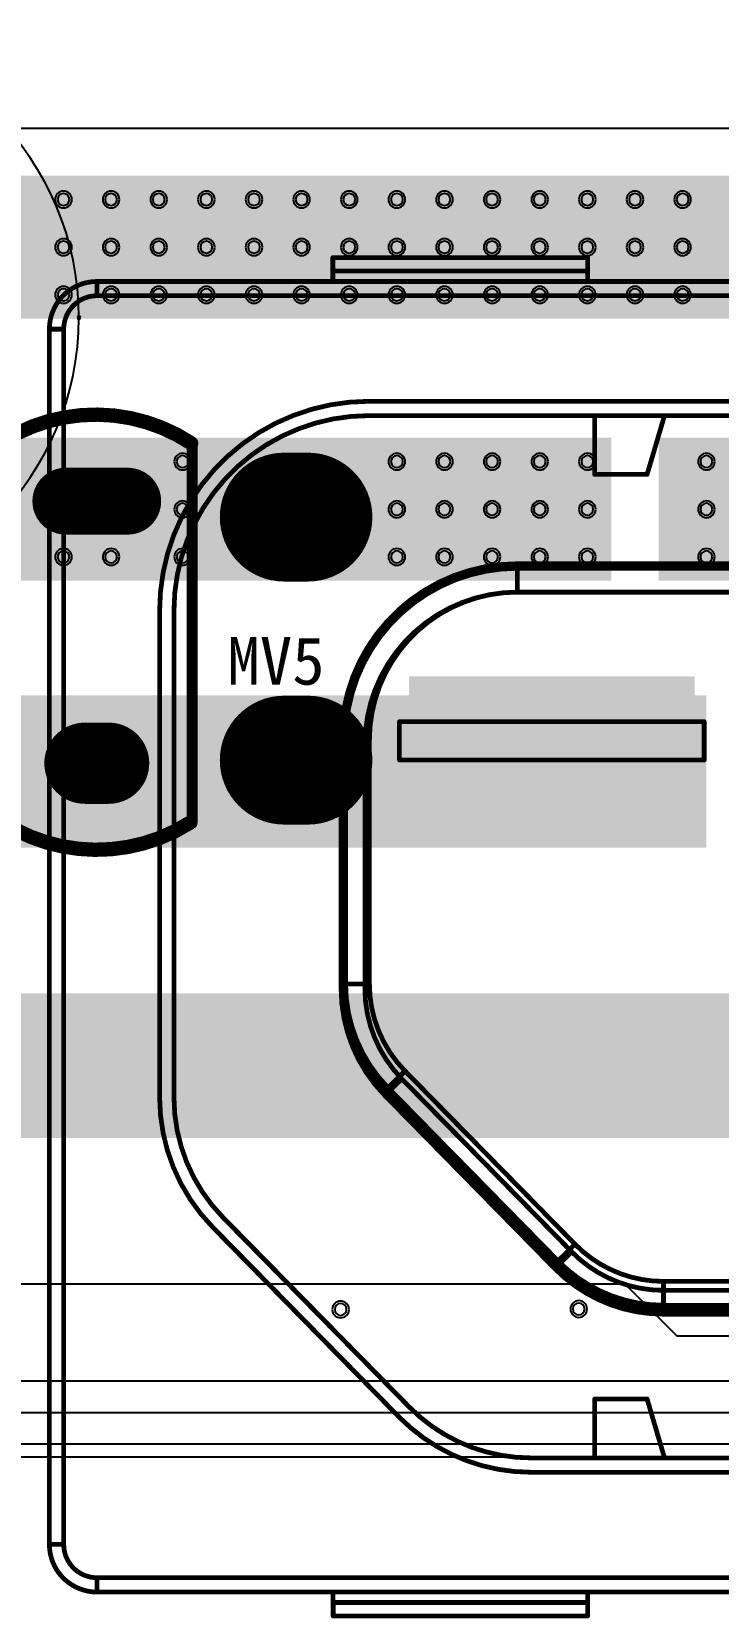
# Model space of a CAD drawing. Header units: inches. Extents: x 32166 to 34772, y 2386 to 4229.
# Drawn here: x 33462.7 to 33525, y 3870.4 to 4014.2 of the extents above; entities that cross this region are included whole.
import ezdxf

# ---------------------------------------------------------------- set-up
doc = ezdxf.new("R2010")
doc.units = ezdxf.units.IN
doc.header["$LTSCALE"] = 0.64311
doc.header["$MEASUREMENT"] = 0
for name, color, linetype in [('KEEPOUTLAYER', 6, 'CONTINUOUS'), ('MULTILAYER', 9, 'CONTINUOUS'), ('TOPLAYER', 1, 'CONTINUOUS'), ('TOPOVERLAY', 2, 'CONTINUOUS'), ('TOPSOLDER', 216, 'CONTINUOUS')]:
    doc.layers.add(name, color=color, linetype=linetype)
doc.styles.get("Standard").update_dxf_attribs({"font": 'txt', "width": 0.8})

msp = doc.modelspace()

# ---------------------------------------------------------------- linework, layer by layer
at = {"layer": 'KEEPOUTLAYER'}
msp.add_line((32893.17, 4005.45), (34340.37, 4005.45), dxfattribs=at)
at = {"layer": 'MULTILAYER'}
for points, const_width in [([(33485.59, 3970.18), (33487.75, 3970.18)], 10.8), ([(33471.4, 3971.63), (33465.78, 3971.63)], 5.18), ([(33485.59, 3948.15), (33487.75, 3948.15)], 10.8), ([(33469.67, 3947.87), (33467.51, 3947.87)], 6.48)]:
    msp.add_lwpolyline(points, dxfattribs=dict(at, const_width=const_width))
for points, const_width in [([(33488.29, 3970.18, 1), (33482.89, 3970.18, 1)], 5.4), ([(33490.45, 3970.18, 1), (33485.05, 3970.18, 1)], 5.4), ([(33465.78, 3972.92, 1), (33465.78, 3970.33, 1)], 2.59), ([(33471.4, 3972.92, 1), (33471.4, 3970.33, 1)], 2.59), ([(33488.29, 3948.15, 1), (33482.89, 3948.15, 1)], 5.4), ([(33490.45, 3948.15, 1), (33485.05, 3948.15, 1)], 5.4), ([(33467.51, 3949.49, 1), (33467.51, 3946.25, 1)], 3.24), ([(33469.67, 3949.49, 1), (33469.67, 3946.25, 1)], 3.24)]:
    msp.add_lwpolyline(points, format="xyb", close=True, dxfattribs=dict(at, const_width=const_width))
for centre, start, end in [((33465.57, 3998.97), 0, 180), ((33469.89, 3998.97), 0, 180), ((33474.21, 3998.97), 0, 180), ((33478.53, 3998.97), 0, 180), ((33482.85, 3998.97), 0, 180), ((33487.17, 3998.97), 0, 180), ((33491.49, 3998.97), 0, 180), ((33495.81, 3998.97), 0, 180), ((33500.13, 3998.97), 0, 180), ((33504.45, 3998.97), 0, 180), ((33508.77, 3998.97), 0, 180), ((33513.09, 3998.97), 0, 180), ((33517.41, 3998.97), 0, 180), ((33521.73, 3998.97), 0, 180), ((33465.57, 3998.97), 180, 0), ((33469.89, 3998.97), 180, 0), ((33474.21, 3998.97), 180, 0), ((33478.53, 3998.97), 180, 0), ((33482.85, 3998.97), 180, 0), ((33487.17, 3998.97), 180, 0), ((33491.49, 3998.97), 180, 0), ((33495.81, 3998.97), 180, 0), ((33500.13, 3998.97), 180, 0), ((33504.45, 3998.97), 180, 0), ((33508.77, 3998.97), 180, 0), ((33513.09, 3998.97), 180, 0), ((33517.41, 3998.97), 180, 0), ((33521.73, 3998.97), 180, 0), ((33465.57, 3994.65), 0, 180), ((33469.89, 3994.65), 0, 180), ((33474.21, 3994.65), 0, 180), ((33478.53, 3994.65), 0, 180), ((33482.85, 3994.65), 0, 180), ((33487.17, 3994.65), 0, 180), ((33491.49, 3994.65), 0, 180), ((33495.81, 3994.65), 0, 180), ((33500.13, 3994.65), 0, 180), ((33504.45, 3994.65), 0, 180), ((33508.77, 3994.65), 0, 180), ((33513.09, 3994.65), 0, 180), ((33517.41, 3994.65), 0, 180), ((33521.73, 3994.65), 0, 180), ((33465.57, 3994.65), 180, 0), ((33469.89, 3994.65), 180, 0), ((33474.21, 3994.65), 180, 0), ((33478.53, 3994.65), 180, 0), ((33482.85, 3994.65), 180, 0), ((33487.17, 3994.65), 180, 0), ((33491.49, 3994.65), 180, 0), ((33495.81, 3994.65), 180, 0), ((33500.13, 3994.65), 180, 0), ((33504.45, 3994.65), 180, 0), ((33508.77, 3994.65), 180, 0), ((33513.09, 3994.65), 180, 0), ((33517.41, 3994.65), 180, 0), ((33521.73, 3994.65), 180, 0), ((33465.57, 3990.33), 0, 180), ((33469.89, 3990.33), 0, 180), ((33474.21, 3990.33), 0, 180), ((33478.53, 3990.33), 0, 180), ((33482.85, 3990.33), 0, 180), ((33487.17, 3990.33), 0, 180), ((33491.49, 3990.33), 0, 180), ((33495.81, 3990.33), 0, 180), ((33500.13, 3990.33), 0, 180), ((33504.45, 3990.33), 0, 180), ((33508.77, 3990.33), 0, 180), ((33513.09, 3990.33), 0, 180), ((33517.41, 3990.33), 0, 180), ((33521.73, 3990.33), 0, 180), ((33465.57, 3990.33), 180, 0), ((33469.89, 3990.33), 180, 0), ((33474.21, 3990.33), 180, 0), ((33478.53, 3990.33), 180, 0), ((33482.85, 3990.33), 180, 0), ((33487.17, 3990.33), 180, 0), ((33491.49, 3990.33), 180, 0), ((33495.81, 3990.33), 180, 0), ((33500.13, 3990.33), 180, 0), ((33504.45, 3990.33), 180, 0), ((33508.77, 3990.33), 180, 0), ((33513.09, 3990.33), 180, 0), ((33517.41, 3990.33), 180, 0), ((33521.73, 3990.33), 180, 0), ((33476.37, 3975.21), 0, 180), ((33476.37, 3975.21), 180, 0), ((33495.81, 3975.21), 0, 180), ((33495.81, 3975.21), 180, 0), ((33500.13, 3975.21), 0, 180), ((33500.13, 3975.21), 180, 0), ((33504.45, 3975.21), 0, 180), ((33504.45, 3975.21), 180, 0), ((33508.77, 3975.21), 0, 180), ((33508.77, 3975.21), 180, 0), ((33513.09, 3975.21), 0, 180), ((33513.09, 3975.21), 180, 0), ((33523.89, 3975.21), 0, 180), ((33523.89, 3975.21), 180, 0), ((33476.37, 3970.89), 0, 180), ((33476.37, 3970.89), 180, 0), ((33495.81, 3970.89), 0, 180), ((33495.81, 3970.89), 180, 0), ((33500.13, 3970.89), 0, 180), ((33500.13, 3970.89), 180, 0), ((33504.45, 3970.89), 0, 180), ((33504.45, 3970.89), 180, 0), ((33508.77, 3970.89), 0, 180), ((33508.77, 3970.89), 180, 0), ((33513.09, 3970.89), 0, 180), ((33513.09, 3970.89), 180, 0), ((33523.89, 3970.89), 0, 180), ((33523.89, 3970.89), 180, 0), ((33465.57, 3966.57), 0, 180), ((33465.57, 3966.57), 180, 0), ((33469.89, 3966.57), 0, 180), ((33469.89, 3966.57), 180, 0), ((33476.37, 3966.57), 0, 180), ((33476.37, 3966.57), 180, 0), ((33495.81, 3966.57), 0, 180), ((33495.81, 3966.57), 180, 0), ((33500.13, 3966.57), 0, 180), ((33500.13, 3966.57), 180, 0), ((33504.45, 3966.57), 0, 180), ((33504.45, 3966.57), 180, 0), ((33508.77, 3966.57), 0, 180), ((33508.77, 3966.57), 180, 0), ((33513.09, 3966.57), 0, 180), ((33513.09, 3966.57), 180, 0), ((33523.89, 3966.57), 0, 180), ((33523.89, 3966.57), 180, 0), ((33490.71, 3898.36), 0, 180), ((33512.31, 3898.4), 0, 180), ((33490.71, 3898.36), 180, 0), ((33512.31, 3898.4), 180, 0)]:
    msp.add_arc(centre, 0.54, start, end, dxfattribs=at)
msp.add_solid([(33522.4, 3955.3), (33497.34, 3955.3), (33522.4, 3944.5), (33497.34, 3944.5)], dxfattribs=at)
at = {"layer": 'TOPLAYER'}
for p, q in [((33409.32, 3900.69), (33516.5, 3900.69)), ((33516.5, 3900.69), (33521.21, 3895.98)), ((33521.21, 3895.98), (33557.37, 3895.98)), ((33564.02, 3891.85), (33436.56, 3891.85)), ((33435.39, 3889.01), (33577.74, 3889.01)), ((33437.79, 3886.18), (33576.36, 3886.18)), ((33576.16, 3884.97), (33445.87, 3884.97))]:
    msp.add_line(p, q, dxfattribs=at)
for points, const_width in [([(33485.59, 3970.18), (33487.75, 3970.18)], 10.8), ([(33471.4, 3971.63), (33465.78, 3971.63)], 5.18), ([(33485.59, 3948.15), (33487.75, 3948.15)], 10.8), ([(33469.67, 3947.87), (33467.51, 3947.87)], 6.48)]:
    msp.add_lwpolyline(points, dxfattribs=dict(at, const_width=const_width))
for points, const_width in [([(33488.29, 3970.18, 1), (33482.89, 3970.18, 1)], 5.4), ([(33490.45, 3970.18, 1), (33485.05, 3970.18, 1)], 5.4), ([(33465.78, 3972.92, 1), (33465.78, 3970.33, 1)], 2.59), ([(33471.4, 3972.92, 1), (33471.4, 3970.33, 1)], 2.59), ([(33488.29, 3948.15, 1), (33482.89, 3948.15, 1)], 5.4), ([(33490.45, 3948.15, 1), (33485.05, 3948.15, 1)], 5.4), ([(33467.51, 3949.49, 1), (33467.51, 3946.25, 1)], 3.24), ([(33469.67, 3949.49, 1), (33469.67, 3946.25, 1)], 3.24)]:
    msp.add_lwpolyline(points, format="xyb", close=True, dxfattribs=dict(at, const_width=const_width))
for centre, start, end in [((33465.57, 3998.97), 0, 180), ((33469.89, 3998.97), 0, 180), ((33474.21, 3998.97), 0, 180), ((33478.53, 3998.97), 0, 180), ((33482.85, 3998.97), 0, 180), ((33487.17, 3998.97), 0, 180), ((33491.49, 3998.97), 0, 180), ((33495.81, 3998.97), 0, 180), ((33500.13, 3998.97), 0, 180), ((33504.45, 3998.97), 0, 180), ((33508.77, 3998.97), 0, 180), ((33513.09, 3998.97), 0, 180), ((33517.41, 3998.97), 0, 180), ((33521.73, 3998.97), 0, 180), ((33465.57, 3998.97), 180, 0), ((33469.89, 3998.97), 180, 0), ((33474.21, 3998.97), 180, 0), ((33478.53, 3998.97), 180, 0), ((33482.85, 3998.97), 180, 0), ((33487.17, 3998.97), 180, 0), ((33491.49, 3998.97), 180, 0), ((33495.81, 3998.97), 180, 0), ((33500.13, 3998.97), 180, 0), ((33504.45, 3998.97), 180, 0), ((33508.77, 3998.97), 180, 0), ((33513.09, 3998.97), 180, 0), ((33517.41, 3998.97), 180, 0), ((33521.73, 3998.97), 180, 0), ((33465.57, 3994.65), 0, 180), ((33469.89, 3994.65), 0, 180), ((33474.21, 3994.65), 0, 180), ((33478.53, 3994.65), 0, 180), ((33482.85, 3994.65), 0, 180), ((33487.17, 3994.65), 0, 180), ((33491.49, 3994.65), 0, 180), ((33495.81, 3994.65), 0, 180), ((33500.13, 3994.65), 0, 180), ((33504.45, 3994.65), 0, 180), ((33508.77, 3994.65), 0, 180), ((33513.09, 3994.65), 0, 180), ((33517.41, 3994.65), 0, 180), ((33521.73, 3994.65), 0, 180), ((33465.57, 3994.65), 180, 0), ((33469.89, 3994.65), 180, 0), ((33474.21, 3994.65), 180, 0), ((33478.53, 3994.65), 180, 0), ((33482.85, 3994.65), 180, 0), ((33487.17, 3994.65), 180, 0), ((33491.49, 3994.65), 180, 0), ((33495.81, 3994.65), 180, 0), ((33500.13, 3994.65), 180, 0), ((33504.45, 3994.65), 180, 0), ((33508.77, 3994.65), 180, 0), ((33513.09, 3994.65), 180, 0), ((33517.41, 3994.65), 180, 0), ((33521.73, 3994.65), 180, 0), ((33465.57, 3990.33), 0, 180), ((33469.89, 3990.33), 0, 180), ((33474.21, 3990.33), 0, 180), ((33478.53, 3990.33), 0, 180), ((33482.85, 3990.33), 0, 180), ((33487.17, 3990.33), 0, 180), ((33491.49, 3990.33), 0, 180), ((33495.81, 3990.33), 0, 180), ((33500.13, 3990.33), 0, 180), ((33504.45, 3990.33), 0, 180), ((33508.77, 3990.33), 0, 180), ((33513.09, 3990.33), 0, 180), ((33517.41, 3990.33), 0, 180), ((33521.73, 3990.33), 0, 180), ((33465.57, 3990.33), 180, 0), ((33469.89, 3990.33), 180, 0), ((33474.21, 3990.33), 180, 0), ((33478.53, 3990.33), 180, 0), ((33482.85, 3990.33), 180, 0), ((33487.17, 3990.33), 180, 0), ((33491.49, 3990.33), 180, 0), ((33495.81, 3990.33), 180, 0), ((33500.13, 3990.33), 180, 0), ((33504.45, 3990.33), 180, 0), ((33508.77, 3990.33), 180, 0), ((33513.09, 3990.33), 180, 0), ((33517.41, 3990.33), 180, 0), ((33521.73, 3990.33), 180, 0), ((33476.37, 3975.21), 0, 180), ((33476.37, 3975.21), 180, 0), ((33495.81, 3975.21), 0, 180), ((33495.81, 3975.21), 180, 0), ((33500.13, 3975.21), 0, 180), ((33500.13, 3975.21), 180, 0), ((33504.45, 3975.21), 0, 180), ((33504.45, 3975.21), 180, 0), ((33508.77, 3975.21), 0, 180), ((33508.77, 3975.21), 180, 0), ((33513.09, 3975.21), 0, 180), ((33513.09, 3975.21), 180, 0), ((33523.89, 3975.21), 0, 180), ((33523.89, 3975.21), 180, 0), ((33476.37, 3970.89), 0, 180), ((33476.37, 3970.89), 180, 0), ((33495.81, 3970.89), 0, 180), ((33495.81, 3970.89), 180, 0), ((33500.13, 3970.89), 0, 180), ((33500.13, 3970.89), 180, 0), ((33504.45, 3970.89), 0, 180), ((33504.45, 3970.89), 180, 0), ((33508.77, 3970.89), 0, 180), ((33508.77, 3970.89), 180, 0), ((33513.09, 3970.89), 0, 180), ((33513.09, 3970.89), 180, 0), ((33523.89, 3970.89), 0, 180), ((33523.89, 3970.89), 180, 0), ((33465.57, 3966.57), 0, 180), ((33465.57, 3966.57), 180, 0), ((33469.89, 3966.57), 0, 180), ((33469.89, 3966.57), 180, 0), ((33476.37, 3966.57), 0, 180), ((33476.37, 3966.57), 180, 0), ((33495.81, 3966.57), 0, 180), ((33495.81, 3966.57), 180, 0), ((33500.13, 3966.57), 0, 180), ((33500.13, 3966.57), 180, 0), ((33504.45, 3966.57), 0, 180), ((33504.45, 3966.57), 180, 0), ((33508.77, 3966.57), 0, 180), ((33508.77, 3966.57), 180, 0), ((33513.09, 3966.57), 0, 180), ((33513.09, 3966.57), 180, 0), ((33523.89, 3966.57), 0, 180), ((33523.89, 3966.57), 180, 0), ((33490.71, 3898.36), 0, 180), ((33512.31, 3898.4), 0, 180), ((33490.71, 3898.36), 180, 0), ((33512.31, 3898.4), 180, 0)]:
    msp.add_arc(centre, 0.54, start, end, dxfattribs=at)
for points in [[(33141.57, 3988.17), (33614.61, 3988.17), (33141.57, 4001.13), (33614.61, 4001.13)], [(33128.61, 3964.41), (33515.25, 3964.41), (33128.61, 3977.37), (33515.25, 3977.37)], [(33519.57, 3964.41), (34104.93, 3964.41), (33519.57, 3977.37), (34104.93, 3977.37)], [(33522.4, 3955.3), (33497.34, 3955.3), (33522.4, 3944.5), (33497.34, 3944.5)], [(33446.13, 3940.65), (33523.89, 3940.65), (33446.13, 3953.61), (33523.89, 3953.61)], [(33374.42, 3913.91), (33706.84, 3913.91), (33374.42, 3927), (33706.84, 3927)]]:
    msp.add_solid(points, dxfattribs=at)
at = {"layer": 'TOPOVERLAY'}
for points, const_width in [([(33490, 3991.54), (33490, 3993.7)], 0.432), ([(33490, 3993.7), (33513.11, 3993.7)], 0.432), ([(33513.11, 3991.54), (33513.11, 3993.7)], 0.432), ([(33490, 3992.49), (33513.11, 3992.49)], 0.432), ([(33468.61, 3990.25), (33468.61, 3991.54)], 0.432), ([(33468.61, 3991.54), (33611.6, 3991.54)], 0.432), ([(33468.61, 3990.25), (33611.6, 3990.25)], 0.432), ([(33464.29, 3877.06), (33464.29, 3987.22)], 0.432), ([(33464.29, 3987.22), (33465.59, 3987.22)], 0.432), ([(33465.59, 3877.06), (33465.59, 3987.22)], 0.432), ([(33493.28, 3980.68), (33586.94, 3980.68)], 0.432), ([(33493.28, 3979.38), (33586.94, 3979.38)], 0.432), ([(33513.76, 3974.05), (33513.76, 3979.32)], 0.432), ([(33518.51, 3974.05), (33520.07, 3979.32)], 0.432), ([(33477.23, 3942.43), (33477.23, 3976.88)], 0.994), ([(33513.76, 3974.05), (33518.51, 3974.05)], 0.432), ([(33506.74, 3963.38), (33506.74, 3965.95)], 0.432), ([(33506.74, 3965.95), (33573.48, 3965.95)], 0.432), ([(33506.74, 3965.54), (33573.48, 3965.54)], 0.432), ([(33506.74, 3963.38), (33506.74, 3965.54)], 0.432), ([(33506.74, 3965.54), (33573.48, 3965.54)], 0.432), ([(33506.74, 3963.38), (33573.48, 3963.38)], 0.432), ([(33506.74, 3963.38), (33573.48, 3963.38)], 0.432), ([(33474.29, 3917.59), (33474.29, 3961.69)], 0.432), ([(33475.59, 3917.59), (33475.59, 3961.69)], 0.432), ([(33496.04, 3948.17), (33496.04, 3951.63)], 0.432), ([(33496.04, 3951.63), (33523.69, 3951.63)], 0.432), ([(33523.69, 3948.17), (33523.69, 3951.63)], 0.432), ([(33490.75, 3927.86), (33490.75, 3949.96)], 0.432), ([(33490.75, 3949.96), (33493.32, 3949.96)], 0.432), ([(33490.75, 3927.44), (33490.75, 3949.55)], 0.432), ([(33490.75, 3949.55), (33492.91, 3949.55)], 0.432), ([(33491.16, 3927.86), (33491.16, 3949.96)], 0.432), ([(33492.91, 3927.44), (33492.91, 3949.55)], 0.432), ([(33493.32, 3927.86), (33493.32, 3949.96)], 0.432), ([(33496.04, 3948.17), (33523.69, 3948.17)], 0.432), ([(33490.75, 3927.86), (33493.32, 3927.86)], 0.432), ([(33494.72, 3918.17), (33496.55, 3919.97)], 0.432), ([(33494.72, 3917.75), (33496.26, 3919.26)], 0.432), ([(33496.26, 3919.26), (33511.67, 3903.58)], 0.432), ([(33496.55, 3919.97), (33511.97, 3904.27)], 0.432), ([(33494.72, 3918.17), (33510.14, 3902.47)], 0.432), ([(33494.72, 3917.75), (33510.13, 3902.06)], 0.432), ([(33495.01, 3918.46), (33510.43, 3902.76)], 0.432), ([(33479.12, 3905.8), (33495.98, 3888.64)], 0.432), ([(33480.04, 3906.7), (33496.9, 3889.55)], 0.432), ([(33510.13, 3902.06), (33511.67, 3903.58)], 0.432), ([(33510.14, 3902.47), (33511.97, 3904.27)], 0.432), ([(33519.99, 3897.93), (33519.99, 3900.09)], 0.432), ([(33519.99, 3900.09), (33560.23, 3900.09)], 0.432), ([(33520, 3898.34), (33520, 3900.9)], 0.432), ([(33520, 3900.9), (33560.21, 3900.9)], 0.432), ([(33520, 3898.74), (33560.21, 3898.74)], 0.432), ([(33519.99, 3897.93), (33560.23, 3897.93)], 0.432), ([(33520, 3898.34), (33560.21, 3898.34)], 0.432), ([(33513.76, 3884.96), (33513.76, 3890.24)], 0.432), ([(33513.76, 3890.24), (33518.51, 3890.24)], 0.432), ([(33518.51, 3890.24), (33520.07, 3884.96)], 0.432), ([(33507.98, 3884.9), (33572.23, 3884.9)], 0.432), ([(33507.98, 3883.6), (33572.23, 3883.6)], 0.432), ([(33464.29, 3877.06), (33465.59, 3877.06)], 0.432), ([(33468.61, 3874.04), (33611.6, 3874.04)], 0.432), ([(33468.61, 3872.74), (33468.61, 3874.04)], 0.432), ([(33468.61, 3872.74), (33611.6, 3872.74)], 0.432), ([(33490.02, 3871.79), (33490.02, 3872.74)], 0.432), ([(33513.11, 3870.58), (33513.11, 3872.74)], 0.432), ([(33490.02, 3871.79), (33513.11, 3871.79)], 0.432), ([(33490.03, 3870.58), (33490.03, 3871.79)], 0.432), ([(33490.03, 3870.58), (33513.11, 3870.58)], 0.432)]:
    msp.add_lwpolyline(points, dxfattribs=dict(at, const_width=const_width))
for points, const_width in [([(33489.89, 3993.7, 1), (33490.1, 3993.7, 1)], 0.216), ([(33489.89, 3993.7, 1), (33490.1, 3993.7, 1)], 0.216), ([(33513, 3993.7, 1), (33513.22, 3993.7, 1)], 0.216), ([(33513, 3993.7, 1), (33513.22, 3993.7, 1)], 0.216), ([(33489.89, 3992.49, 1), (33490.1, 3992.49, 1)], 0.216), ([(33513, 3992.49, 1), (33513.22, 3992.49, 1)], 0.216), ([(33468.5, 3991.54, 1), (33468.72, 3991.54, 1)], 0.216), ([(33468.5, 3991.54, 1), (33468.72, 3991.54, 1)], 0.216), ([(33468.5, 3991.54, 1), (33468.72, 3991.54, 1)], 0.216), ([(33489.89, 3991.54, 1), (33490.1, 3991.54, 1)], 0.216), ([(33513, 3991.54, 1), (33513.22, 3991.54, 1)], 0.216), ([(33468.5, 3990.25, 1), (33468.72, 3990.25, 1)], 0.216), ([(33468.5, 3990.25, 1), (33468.72, 3990.25, 1)], 0.216), ([(33468.5, 3990.25, 1), (33468.72, 3990.25, 1)], 0.216), ([(33464.18, 3987.22, 1), (33464.4, 3987.22, 1)], 0.216), ([(33464.18, 3987.22, 1), (33464.4, 3987.22, 1)], 0.216), ([(33464.18, 3987.22, 1), (33464.4, 3987.22, 1)], 0.216), ([(33465.48, 3987.22, 1), (33465.69, 3987.22, 1)], 0.216), ([(33465.48, 3987.22, 1), (33465.69, 3987.22, 1)], 0.216), ([(33465.48, 3987.22, 1), (33465.69, 3987.22, 1)], 0.216), ([(33493.17, 3980.68, 1), (33493.39, 3980.68, 1)], 0.216), ([(33493.17, 3980.68, 1), (33493.39, 3980.68, 1)], 0.216), ([(33493.17, 3979.38, 1), (33493.39, 3979.38, 1)], 0.216), ([(33493.17, 3979.38, 1), (33493.39, 3979.38, 1)], 0.216), ([(33513.65, 3979.32, 1), (33513.86, 3979.32, 1)], 0.216), ([(33519.96, 3979.32, 1), (33520.18, 3979.32, 1)], 0.216), ([(33477.15, 3977.2, 1), (33477.15, 3976.55, 1)], 0.648), ([(33477.23, 3977.13, 1), (33477.23, 3976.63, 1)], 0.497), ([(33513.65, 3974.05, 1), (33513.86, 3974.05, 1)], 0.216), ([(33513.65, 3974.05, 1), (33513.86, 3974.05, 1)], 0.216), ([(33518.4, 3974.05, 1), (33518.62, 3974.05, 1)], 0.216), ([(33518.4, 3974.05, 1), (33518.62, 3974.05, 1)], 0.216), ([(33506.63, 3965.95, 1), (33506.84, 3965.95, 1)], 0.216), ([(33506.63, 3965.95, 1), (33506.84, 3965.95, 1)], 0.216), ([(33506.63, 3965.95, 1), (33506.84, 3965.95, 1)], 0.216), ([(33506.63, 3965.54, 1), (33506.84, 3965.54, 1)], 0.216), ([(33506.63, 3965.54, 1), (33506.84, 3965.54, 1)], 0.216), ([(33506.63, 3965.54, 1), (33506.84, 3965.54, 1)], 0.216), ([(33506.63, 3965.54, 1), (33506.84, 3965.54, 1)], 0.216), ([(33506.63, 3965.54, 1), (33506.84, 3965.54, 1)], 0.216), ([(33506.63, 3963.38, 1), (33506.84, 3963.38, 1)], 0.216), ([(33506.63, 3963.38, 1), (33506.84, 3963.38, 1)], 0.216), ([(33506.63, 3963.38, 1), (33506.84, 3963.38, 1)], 0.216), ([(33506.63, 3963.38, 1), (33506.84, 3963.38, 1)], 0.216), ([(33506.63, 3963.38, 1), (33506.84, 3963.38, 1)], 0.216), ([(33506.63, 3963.38, 1), (33506.84, 3963.38, 1)], 0.216), ([(33474.18, 3961.69, 1), (33474.4, 3961.69, 1)], 0.216), ([(33474.18, 3961.69, 1), (33474.4, 3961.69, 1)], 0.216), ([(33475.48, 3961.69, 1), (33475.69, 3961.69, 1)], 0.216), ([(33475.48, 3961.69, 1), (33475.69, 3961.69, 1)], 0.216), ([(33495.94, 3951.63, 1), (33496.15, 3951.63, 1)], 0.216), ([(33495.94, 3951.63, 1), (33496.15, 3951.63, 1)], 0.216), ([(33523.58, 3951.63, 1), (33523.8, 3951.63, 1)], 0.216), ([(33523.58, 3951.63, 1), (33523.8, 3951.63, 1)], 0.216), ([(33490.64, 3949.96, 1), (33490.86, 3949.96, 1)], 0.216), ([(33490.64, 3949.96, 1), (33490.86, 3949.96, 1)], 0.216), ([(33490.64, 3949.96, 1), (33490.86, 3949.96, 1)], 0.216), ([(33490.64, 3949.55, 1), (33490.86, 3949.55, 1)], 0.216), ([(33490.64, 3949.55, 1), (33490.86, 3949.55, 1)], 0.216), ([(33490.64, 3949.55, 1), (33490.86, 3949.55, 1)], 0.216), ([(33491.05, 3949.96, 1), (33491.27, 3949.96, 1)], 0.216), ([(33491.05, 3949.96, 1), (33491.27, 3949.96, 1)], 0.216), ([(33492.8, 3949.55, 1), (33493.02, 3949.55, 1)], 0.216), ([(33492.8, 3949.55, 1), (33493.02, 3949.55, 1)], 0.216), ([(33492.8, 3949.55, 1), (33493.02, 3949.55, 1)], 0.216), ([(33493.21, 3949.96, 1), (33493.43, 3949.96, 1)], 0.216), ([(33493.21, 3949.96, 1), (33493.43, 3949.96, 1)], 0.216), ([(33493.21, 3949.96, 1), (33493.43, 3949.96, 1)], 0.216), ([(33495.94, 3948.17, 1), (33496.15, 3948.17, 1)], 0.216), ([(33495.94, 3948.17, 1), (33496.15, 3948.17, 1)], 0.216), ([(33523.58, 3948.17, 1), (33523.8, 3948.17, 1)], 0.216), ([(33523.58, 3948.17, 1), (33523.8, 3948.17, 1)], 0.216), ([(33476.96, 3942.75, 1), (33476.96, 3942.1, 1)], 0.648), ([(33477.23, 3942.67, 1), (33477.23, 3942.18, 1)], 0.497), ([(33490.64, 3927.86, 1), (33490.86, 3927.86, 1)], 0.216), ([(33490.64, 3927.86, 1), (33490.86, 3927.86, 1)], 0.216), ([(33490.64, 3927.86, 1), (33490.86, 3927.86, 1)], 0.216), ([(33490.64, 3927.44, 1), (33490.86, 3927.44, 1)], 0.216), ([(33490.64, 3927.44, 1), (33490.86, 3927.44, 1)], 0.216), ([(33491.05, 3927.86, 1), (33491.27, 3927.86, 1)], 0.216), ([(33491.05, 3927.86, 1), (33491.27, 3927.86, 1)], 0.216), ([(33492.8, 3927.44, 1), (33493.02, 3927.44, 1)], 0.216), ([(33492.8, 3927.44, 1), (33493.02, 3927.44, 1)], 0.216), ([(33493.21, 3927.86, 1), (33493.43, 3927.86, 1)], 0.216), ([(33493.21, 3927.86, 1), (33493.43, 3927.86, 1)], 0.216), ([(33493.21, 3927.86, 1), (33493.43, 3927.86, 1)], 0.216), ([(33496.15, 3919.26, 1), (33496.36, 3919.26, 1)], 0.216), ([(33496.15, 3919.26, 1), (33496.36, 3919.26, 1)], 0.216), ([(33496.15, 3919.26, 1), (33496.36, 3919.26, 1)], 0.216), ([(33496.44, 3919.97, 1), (33496.65, 3919.97, 1)], 0.216), ([(33496.44, 3919.97, 1), (33496.65, 3919.97, 1)], 0.216), ([(33496.44, 3919.97, 1), (33496.65, 3919.97, 1)], 0.216), ([(33474.18, 3917.59, 1), (33474.4, 3917.59, 1)], 0.216), ([(33474.18, 3917.59, 1), (33474.4, 3917.59, 1)], 0.216), ([(33475.48, 3917.59, 1), (33475.69, 3917.59, 1)], 0.216), ([(33475.48, 3917.59, 1), (33475.69, 3917.59, 1)], 0.216), ([(33494.61, 3918.17, 1), (33494.82, 3918.17, 1)], 0.216), ([(33494.61, 3918.17, 1), (33494.82, 3918.17, 1)], 0.216), ([(33494.61, 3918.17, 1), (33494.82, 3918.17, 1)], 0.216), ([(33494.61, 3917.75, 1), (33494.82, 3917.75, 1)], 0.216), ([(33494.61, 3917.75, 1), (33494.82, 3917.75, 1)], 0.216), ([(33494.61, 3917.75, 1), (33494.82, 3917.75, 1)], 0.216), ([(33494.9, 3918.46, 1), (33495.11, 3918.46, 1)], 0.216), ([(33494.9, 3918.46, 1), (33495.11, 3918.46, 1)], 0.216), ([(33479.01, 3905.8, 1), (33479.22, 3905.8, 1)], 0.216), ([(33479.01, 3905.8, 1), (33479.22, 3905.8, 1)], 0.216), ([(33479.93, 3906.7, 1), (33480.15, 3906.7, 1)], 0.216), ([(33479.93, 3906.7, 1), (33480.15, 3906.7, 1)], 0.216), ([(33511.56, 3903.58, 1), (33511.77, 3903.58, 1)], 0.216), ([(33511.56, 3903.58, 1), (33511.77, 3903.58, 1)], 0.216), ([(33511.56, 3903.58, 1), (33511.77, 3903.58, 1)], 0.216), ([(33511.87, 3904.27, 1), (33512.08, 3904.27, 1)], 0.216), ([(33511.87, 3904.27, 1), (33512.08, 3904.27, 1)], 0.216), ([(33511.87, 3904.27, 1), (33512.08, 3904.27, 1)], 0.216), ([(33510.02, 3902.06, 1), (33510.23, 3902.06, 1)], 0.216), ([(33510.02, 3902.06, 1), (33510.23, 3902.06, 1)], 0.216), ([(33510.02, 3902.06, 1), (33510.23, 3902.06, 1)], 0.216), ([(33510.03, 3902.47, 1), (33510.25, 3902.47, 1)], 0.216), ([(33510.03, 3902.47, 1), (33510.25, 3902.47, 1)], 0.216), ([(33510.03, 3902.47, 1), (33510.25, 3902.47, 1)], 0.216), ([(33510.33, 3902.76, 1), (33510.54, 3902.76, 1)], 0.216), ([(33510.33, 3902.76, 1), (33510.54, 3902.76, 1)], 0.216), ([(33519.88, 3900.09, 1), (33520.09, 3900.09, 1)], 0.216), ([(33519.88, 3900.09, 1), (33520.09, 3900.09, 1)], 0.216), ([(33519.88, 3900.09, 1), (33520.09, 3900.09, 1)], 0.216), ([(33519.89, 3900.9, 1), (33520.11, 3900.9, 1)], 0.216), ([(33519.89, 3900.9, 1), (33520.11, 3900.9, 1)], 0.216), ([(33519.89, 3900.9, 1), (33520.11, 3900.9, 1)], 0.216), ([(33519.89, 3898.74, 1), (33520.11, 3898.74, 1)], 0.216), ([(33519.89, 3898.74, 1), (33520.11, 3898.74, 1)], 0.216), ([(33519.88, 3897.93, 1), (33520.09, 3897.93, 1)], 0.216), ([(33519.88, 3897.93, 1), (33520.09, 3897.93, 1)], 0.216), ([(33519.88, 3897.93, 1), (33520.09, 3897.93, 1)], 0.216), ([(33519.89, 3898.34, 1), (33520.11, 3898.34, 1)], 0.216), ([(33519.89, 3898.34, 1), (33520.11, 3898.34, 1)], 0.216), ([(33519.89, 3898.34, 1), (33520.11, 3898.34, 1)], 0.216), ([(33513.65, 3890.24, 1), (33513.86, 3890.24, 1)], 0.216), ([(33513.65, 3890.24, 1), (33513.86, 3890.24, 1)], 0.216), ([(33518.4, 3890.24, 1), (33518.62, 3890.24, 1)], 0.216), ([(33518.4, 3890.24, 1), (33518.62, 3890.24, 1)], 0.216), ([(33495.87, 3888.64, 1), (33496.09, 3888.64, 1)], 0.216), ([(33495.87, 3888.64, 1), (33496.09, 3888.64, 1)], 0.216), ([(33496.79, 3889.55, 1), (33497.01, 3889.55, 1)], 0.216), ([(33496.79, 3889.55, 1), (33497.01, 3889.55, 1)], 0.216), ([(33507.87, 3884.9, 1), (33508.09, 3884.9, 1)], 0.216), ([(33507.87, 3884.9, 1), (33508.09, 3884.9, 1)], 0.216), ([(33513.65, 3884.96, 1), (33513.86, 3884.96, 1)], 0.216), ([(33519.96, 3884.96, 1), (33520.18, 3884.96, 1)], 0.216), ([(33507.87, 3883.6, 1), (33508.09, 3883.6, 1)], 0.216), ([(33507.87, 3883.6, 1), (33508.09, 3883.6, 1)], 0.216), ([(33464.18, 3877.06, 1), (33464.4, 3877.06, 1)], 0.216), ([(33464.18, 3877.06, 1), (33464.4, 3877.06, 1)], 0.216), ([(33464.18, 3877.06, 1), (33464.4, 3877.06, 1)], 0.216), ([(33465.48, 3877.06, 1), (33465.69, 3877.06, 1)], 0.216), ([(33465.48, 3877.06, 1), (33465.69, 3877.06, 1)], 0.216), ([(33465.48, 3877.06, 1), (33465.69, 3877.06, 1)], 0.216), ([(33468.5, 3874.04, 1), (33468.72, 3874.04, 1)], 0.216), ([(33468.5, 3874.04, 1), (33468.72, 3874.04, 1)], 0.216), ([(33468.5, 3874.04, 1), (33468.72, 3874.04, 1)], 0.216), ([(33468.5, 3872.74, 1), (33468.72, 3872.74, 1)], 0.216), ([(33468.5, 3872.74, 1), (33468.72, 3872.74, 1)], 0.216), ([(33468.5, 3872.74, 1), (33468.72, 3872.74, 1)], 0.216), ([(33489.91, 3872.74, 1), (33490.13, 3872.74, 1)], 0.216), ([(33513, 3872.74, 1), (33513.22, 3872.74, 1)], 0.216), ([(33489.91, 3871.79, 1), (33490.13, 3871.79, 1)], 0.216), ([(33489.91, 3871.79, 1), (33490.13, 3871.79, 1)], 0.216), ([(33489.92, 3871.79, 1), (33490.13, 3871.79, 1)], 0.216), ([(33513, 3871.79, 1), (33513.22, 3871.79, 1)], 0.216), ([(33489.92, 3870.58, 1), (33490.13, 3870.58, 1)], 0.216), ([(33489.92, 3870.58, 1), (33490.13, 3870.58, 1)], 0.216), ([(33513, 3870.58, 1), (33513.22, 3870.58, 1)], 0.216), ([(33513, 3870.58, 1), (33513.22, 3870.58, 1)], 0.216)]:
    msp.add_lwpolyline(points, format="xyb", close=True, dxfattribs=dict(at, const_width=const_width))
for points, const_width in [([(33464.29, 3987.22, -0.414214), (33468.61, 3991.54)], 0.432), ([(33465.59, 3987.22, -0.414214), (33468.61, 3990.25)], 0.432), ([(33474.29, 3961.69, -0.414214), (33493.28, 3980.68)], 0.432), ([(33460.11, 3977.07, -0.29277), (33477.15, 3976.88)], 1.3), ([(33475.59, 3961.69, -0.414214), (33493.28, 3979.38)], 0.432), ([(33490.75, 3949.96, -0.414214), (33506.74, 3965.95)], 0.432), ([(33490.75, 3949.55, -0.414214), (33506.74, 3965.54)], 0.432), ([(33491.16, 3949.96, -0.414214), (33506.74, 3965.54)], 0.432), ([(33492.91, 3949.55, -0.414214), (33506.74, 3963.38)], 0.432), ([(33493.32, 3949.96, -0.414214), (33506.74, 3963.38)], 0.432), ([(33476.96, 3942.43, -0.29277), (33459.92, 3942.61)], 1.3), ([(33494.72, 3918.17, -0.196645), (33490.75, 3927.86)], 0.432), ([(33494.72, 3917.75, -0.196645), (33490.75, 3927.44)], 0.432), ([(33495.01, 3918.46, -0.196645), (33491.16, 3927.86)], 0.432), ([(33496.26, 3919.26, -0.196645), (33492.91, 3927.44)], 0.432), ([(33496.55, 3919.97, -0.196645), (33493.32, 3927.86)], 0.432), ([(33479.12, 3905.8, -0.196645), (33474.29, 3917.59)], 0.432), ([(33480.04, 3906.7, -0.196645), (33475.59, 3917.59)], 0.432), ([(33519.99, 3900.09, -0.201181), (33511.67, 3903.58)], 0.432), ([(33520, 3900.9, -0.201181), (33511.97, 3904.27)], 0.432), ([(33519.99, 3897.93, -0.201181), (33510.13, 3902.06)], 0.432), ([(33520, 3898.34, -0.201181), (33510.14, 3902.47)], 0.432), ([(33520, 3898.74, -0.201181), (33510.43, 3902.76)], 0.432), ([(33507.98, 3883.6, -0.201181), (33495.98, 3888.64)], 0.432), ([(33507.98, 3884.9, -0.201181), (33496.9, 3889.55)], 0.432), ([(33468.61, 3872.74, -0.414214), (33464.29, 3877.06)], 0.432), ([(33468.61, 3874.04, -0.414214), (33465.59, 3877.06)], 0.432)]:
    msp.add_lwpolyline(points, format="xyb", dxfattribs=dict(at, const_width=const_width))
for centre, radius, start, end in [((33441.05, 3988.26), 25.92, 0, 180), ((33441.05, 3988.26), 25.92, 180, 0), ((33466.97, 3988.26), 0.137, 0, 180), ((33466.97, 3988.26), 0.137, 180, 0)]:
    msp.add_arc(centre, radius, start, end, dxfattribs=at)
at = {"layer": 'TOPSOLDER'}
for points, const_width in [([(33485.59, 3970.18), (33487.75, 3970.18)], 11.68), ([(33471.4, 3971.63), (33465.78, 3971.63)], 6.06), ([(33485.59, 3948.15), (33487.75, 3948.15)], 11.68), ([(33469.67, 3947.87), (33467.51, 3947.87)], 7.36)]:
    msp.add_lwpolyline(points, dxfattribs=dict(at, const_width=const_width))
for points, const_width in [([(33488.51, 3970.18, 1), (33482.67, 3970.18, 1)], 5.84), ([(33490.67, 3970.18, 1), (33484.83, 3970.18, 1)], 5.84), ([(33465.78, 3973.14, 1), (33465.78, 3970.11, 1)], 3.03), ([(33471.4, 3973.14, 1), (33471.4, 3970.11, 1)], 3.03), ([(33488.51, 3948.15, 1), (33482.67, 3948.15, 1)], 5.84), ([(33490.67, 3948.15, 1), (33484.83, 3948.15, 1)], 5.84), ([(33467.51, 3949.71, 1), (33467.51, 3946.03, 1)], 3.68), ([(33469.67, 3949.71, 1), (33469.67, 3946.03, 1)], 3.68)]:
    msp.add_lwpolyline(points, format="xyb", close=True, dxfattribs=dict(at, const_width=const_width))
for centre, start, end in [((33465.57, 3998.97), 0, 180), ((33469.89, 3998.97), 0, 180), ((33474.21, 3998.97), 0, 180), ((33478.53, 3998.97), 0, 180), ((33482.85, 3998.97), 0, 180), ((33487.17, 3998.97), 0, 180), ((33491.49, 3998.97), 0, 180), ((33495.81, 3998.97), 0, 180), ((33500.13, 3998.97), 0, 180), ((33504.45, 3998.97), 0, 180), ((33508.77, 3998.97), 0, 180), ((33513.09, 3998.97), 0, 180), ((33517.41, 3998.97), 0, 180), ((33521.73, 3998.97), 0, 180), ((33465.57, 3998.97), 180, 0), ((33469.89, 3998.97), 180, 0), ((33474.21, 3998.97), 180, 0), ((33478.53, 3998.97), 180, 0), ((33482.85, 3998.97), 180, 0), ((33487.17, 3998.97), 180, 0), ((33491.49, 3998.97), 180, 0), ((33495.81, 3998.97), 180, 0), ((33500.13, 3998.97), 180, 0), ((33504.45, 3998.97), 180, 0), ((33508.77, 3998.97), 180, 0), ((33513.09, 3998.97), 180, 0), ((33517.41, 3998.97), 180, 0), ((33521.73, 3998.97), 180, 0), ((33465.57, 3994.65), 0, 180), ((33469.89, 3994.65), 0, 180), ((33474.21, 3994.65), 0, 180), ((33478.53, 3994.65), 0, 180), ((33482.85, 3994.65), 0, 180), ((33487.17, 3994.65), 0, 180), ((33491.49, 3994.65), 0, 180), ((33495.81, 3994.65), 0, 180), ((33500.13, 3994.65), 0, 180), ((33504.45, 3994.65), 0, 180), ((33508.77, 3994.65), 0, 180), ((33513.09, 3994.65), 0, 180), ((33517.41, 3994.65), 0, 180), ((33521.73, 3994.65), 0, 180), ((33465.57, 3994.65), 180, 0), ((33469.89, 3994.65), 180, 0), ((33474.21, 3994.65), 180, 0), ((33478.53, 3994.65), 180, 0), ((33482.85, 3994.65), 180, 0), ((33487.17, 3994.65), 180, 0), ((33491.49, 3994.65), 180, 0), ((33495.81, 3994.65), 180, 0), ((33500.13, 3994.65), 180, 0), ((33504.45, 3994.65), 180, 0), ((33508.77, 3994.65), 180, 0), ((33513.09, 3994.65), 180, 0), ((33517.41, 3994.65), 180, 0), ((33521.73, 3994.65), 180, 0), ((33465.57, 3990.33), 0, 180), ((33469.89, 3990.33), 0, 180), ((33474.21, 3990.33), 0, 180), ((33478.53, 3990.33), 0, 180), ((33482.85, 3990.33), 0, 180), ((33487.17, 3990.33), 0, 180), ((33491.49, 3990.33), 0, 180), ((33495.81, 3990.33), 0, 180), ((33500.13, 3990.33), 0, 180), ((33504.45, 3990.33), 0, 180), ((33508.77, 3990.33), 0, 180), ((33513.09, 3990.33), 0, 180), ((33517.41, 3990.33), 0, 180), ((33521.73, 3990.33), 0, 180), ((33465.57, 3990.33), 180, 0), ((33469.89, 3990.33), 180, 0), ((33474.21, 3990.33), 180, 0), ((33478.53, 3990.33), 180, 0), ((33482.85, 3990.33), 180, 0), ((33487.17, 3990.33), 180, 0), ((33491.49, 3990.33), 180, 0), ((33495.81, 3990.33), 180, 0), ((33500.13, 3990.33), 180, 0), ((33504.45, 3990.33), 180, 0), ((33508.77, 3990.33), 180, 0), ((33513.09, 3990.33), 180, 0), ((33517.41, 3990.33), 180, 0), ((33521.73, 3990.33), 180, 0), ((33476.37, 3975.21), 0, 180), ((33476.37, 3975.21), 180, 0), ((33495.81, 3975.21), 0, 180), ((33495.81, 3975.21), 180, 0), ((33500.13, 3975.21), 0, 180), ((33500.13, 3975.21), 180, 0), ((33504.45, 3975.21), 0, 180), ((33504.45, 3975.21), 180, 0), ((33508.77, 3975.21), 0, 180), ((33508.77, 3975.21), 180, 0), ((33513.09, 3975.21), 0, 180), ((33513.09, 3975.21), 180, 0), ((33523.89, 3975.21), 0, 180), ((33523.89, 3975.21), 180, 0), ((33476.37, 3970.89), 0, 180), ((33476.37, 3970.89), 180, 0), ((33495.81, 3970.89), 0, 180), ((33495.81, 3970.89), 180, 0), ((33500.13, 3970.89), 0, 180), ((33500.13, 3970.89), 180, 0), ((33504.45, 3970.89), 0, 180), ((33504.45, 3970.89), 180, 0), ((33508.77, 3970.89), 0, 180), ((33508.77, 3970.89), 180, 0), ((33513.09, 3970.89), 0, 180), ((33513.09, 3970.89), 180, 0), ((33523.89, 3970.89), 0, 180), ((33523.89, 3970.89), 180, 0), ((33465.57, 3966.57), 0, 180), ((33465.57, 3966.57), 180, 0), ((33469.89, 3966.57), 0, 180), ((33469.89, 3966.57), 180, 0), ((33476.37, 3966.57), 0, 180), ((33476.37, 3966.57), 180, 0), ((33495.81, 3966.57), 0, 180), ((33495.81, 3966.57), 180, 0), ((33500.13, 3966.57), 0, 180), ((33500.13, 3966.57), 180, 0), ((33504.45, 3966.57), 0, 180), ((33504.45, 3966.57), 180, 0), ((33508.77, 3966.57), 0, 180), ((33508.77, 3966.57), 180, 0), ((33513.09, 3966.57), 0, 180), ((33513.09, 3966.57), 180, 0), ((33523.89, 3966.57), 0, 180), ((33523.89, 3966.57), 180, 0), ((33490.71, 3898.36), 0, 180), ((33512.31, 3898.4), 0, 180), ((33490.71, 3898.36), 180, 0), ((33512.31, 3898.4), 180, 0)]:
    msp.add_arc(centre, 0.759, start, end, dxfattribs=at)
for points in [[(33142, 3988.17), (33614.61, 3988.17), (33142, 4000.7), (33614.61, 4000.7)], [(33128.61, 3964.41), (33515.25, 3964.41), (33128.61, 3977.37), (33515.25, 3977.37)], [(33519.57, 3964.41), (34104.93, 3964.41), (33519.57, 3977.37), (34104.93, 3977.37)], [(33522.83, 3955.74), (33496.9, 3955.74), (33522.83, 3944.06), (33496.9, 3944.06)], [(33446.13, 3940.22), (33523.89, 3940.22), (33446.13, 3954.04), (33523.89, 3954.04)], [(33374.72, 3914.82), (33706.8, 3914.82), (33374.72, 3925.88), (33706.8, 3925.88)]]:
    msp.add_solid(points, dxfattribs=at)

# ---------------------------------------------------------------- texts
at = {"layer": 'TOPOVERLAY'}
msp.add_text('MV5', height=4.32, rotation=360, dxfattribs=at).set_placement((33480.44, 3954.99))

doc.saveas('drawing.dxf')
